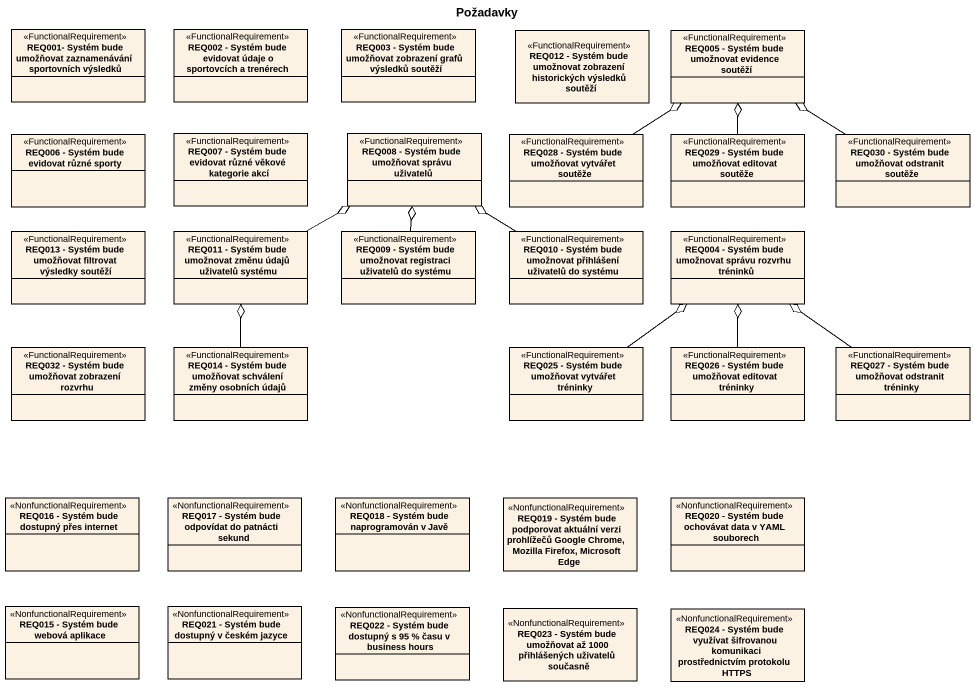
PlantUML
@startuml
title Požadavky
hide circle
hide empty members
class "REQ001- Systém bude umožňovat zaznamenávání sportovních výsledků" as REQ001_Systém_bude <<FunctionalRequirement>>
class "REQ002 - Systém bude evidovat údaje o sportovcích a trenérech" as REQ002_Systém_bude_evidovat <<FunctionalRequirement>>
class "REQ003 - Systém bude umožňovat zobrazení grafů výsledků soutěží" as REQ003_Systém_bude <<FunctionalRequirement>>
class "REQ012 - Systém bude umožnovat zobrazení historických výsledků soutěží" as REQ012_Systém_bude <<FunctionalRequirement>>
class "REQ005 - Systém bude umožnovat evidence soutěží" as REQ005_Systém_bude <<FunctionalRequirement>>
class "REQ006 - Systém bude evidovat různé sporty" as REQ006_Systém_bude_evidovat <<FunctionalRequirement>>
class "REQ007 - Systém bude evidovat různé věkové kategorie akcí" as REQ007_Systém_bude_evidovat <<FunctionalRequirement>>
class "REQ008 - Systém bude umožňovat správu uživatelů" as REQ008_Systém_bude <<FunctionalRequirement>>
class "REQ028 - Systém bude umožňovat vytvářet soutěže" as REQ028_Systém_bude <<FunctionalRequirement>>
class "REQ029 - Systém bude umožňovat editovat soutěže" as REQ029_Systém_bude <<FunctionalRequirement>>
class "REQ030 - Systém bude umožňovat odstranit soutěže" as REQ030_Systém_bude <<FunctionalRequirement>>
class "REQ013 - Systém bude umožňovat filtrovat výsledky soutěží" as REQ013_Systém_bude <<FunctionalRequirement>>
class "REQ011 - Systém bude umožnovat změnu údajů uživatelů systému" as REQ011_Systém_bude <<FunctionalRequirement>>
class "REQ009 - Systém bude umožnovat registraci uživatelů do systému" as REQ009_Systém_bude <<FunctionalRequirement>>
class "REQ010 - Systém bude umožnovat přihlášení uživatelů do systému" as REQ010_Systém_bude <<FunctionalRequirement>>
class "REQ004 - Systém bude umožnovat správu rozvrhu tréninků" as REQ004_Systém_bude <<FunctionalRequirement>>
class "REQ032 - Systém bude umožňovat zobrazení rozvrhu" as REQ032_Systém_bude <<FunctionalRequirement>>
class "REQ014 - Systém bude umožňovat schválení změny osobních údajů" as REQ014_Systém_bude <<FunctionalRequirement>>
class "REQ025 - Systém bude umožňovat vytvářet tréninky" as REQ025_Systém_bude <<FunctionalRequirement>>
class "REQ026 - Systém bude umožňovat editovat tréninky" as REQ026_Systém_bude <<FunctionalRequirement>>
class "REQ027 - Systém bude umožňovat odstranit tréninky" as REQ027_Systém_bude <<FunctionalRequirement>>
class "REQ016 - Systém bude dostupný přes internet" as REQ016_Systém_bude_dostupný <<NonfunctionalRequirement>>
class "REQ017 - Systém bude odpovídat do patnácti sekund" as REQ017_Systém_bude <<NonfunctionalRequirement>>
class "REQ018 - Systém bude naprogramován v Javě" as REQ018_Systém_bude <<NonfunctionalRequirement>>
class "REQ019 - Systém bude podporovat aktuální verzi prohlížečů Google Chrome, Mozilla Firefox, Microsoft Edge" as REQ019_Systém_bude <<NonfunctionalRequirement>>
class "REQ020 - Systém bude ochovávat data v YAML souborech" as REQ020_Systém_bude <<NonfunctionalRequirement>>
class "REQ015 - Systém bude webová aplikace" as REQ015_Systém_bude_webová <<NonfunctionalRequirement>>
class "REQ021 - Systém bude dostupný v českém jazyce" as REQ021_Systém_bude_dostupný <<NonfunctionalRequirement>>
class "REQ022 - Systém bude dostupný s 95 % času v business hours" as REQ022_Systém_bude_dostupný <<NonfunctionalRequirement>>
class "REQ023 - Systém bude umožňovat až 1000 přihlášených uživatelů současně" as REQ023_Systém_bude <<NonfunctionalRequirement>>
class "REQ024 - Systém bude využívat šifrovanou komunikaci prostřednictvím protokolu HTTPS" as REQ024_Systém_bude_využívat <<NonfunctionalRequirement>>
REQ028_Systém_bude -up-o REQ005_Systém_bude
REQ029_Systém_bude -up-o REQ005_Systém_bude
REQ030_Systém_bude -up-o REQ005_Systém_bude
REQ011_Systém_bude -right-o REQ008_Systém_bude
REQ009_Systém_bude -up-o REQ008_Systém_bude
REQ010_Systém_bude -up-o REQ008_Systém_bude
REQ014_Systém_bude -up-o REQ011_Systém_bude
REQ025_Systém_bude -up-o REQ004_Systém_bude
REQ026_Systém_bude -up-o REQ004_Systém_bude
REQ027_Systém_bude -up-o REQ004_Systém_bude
@enduml
